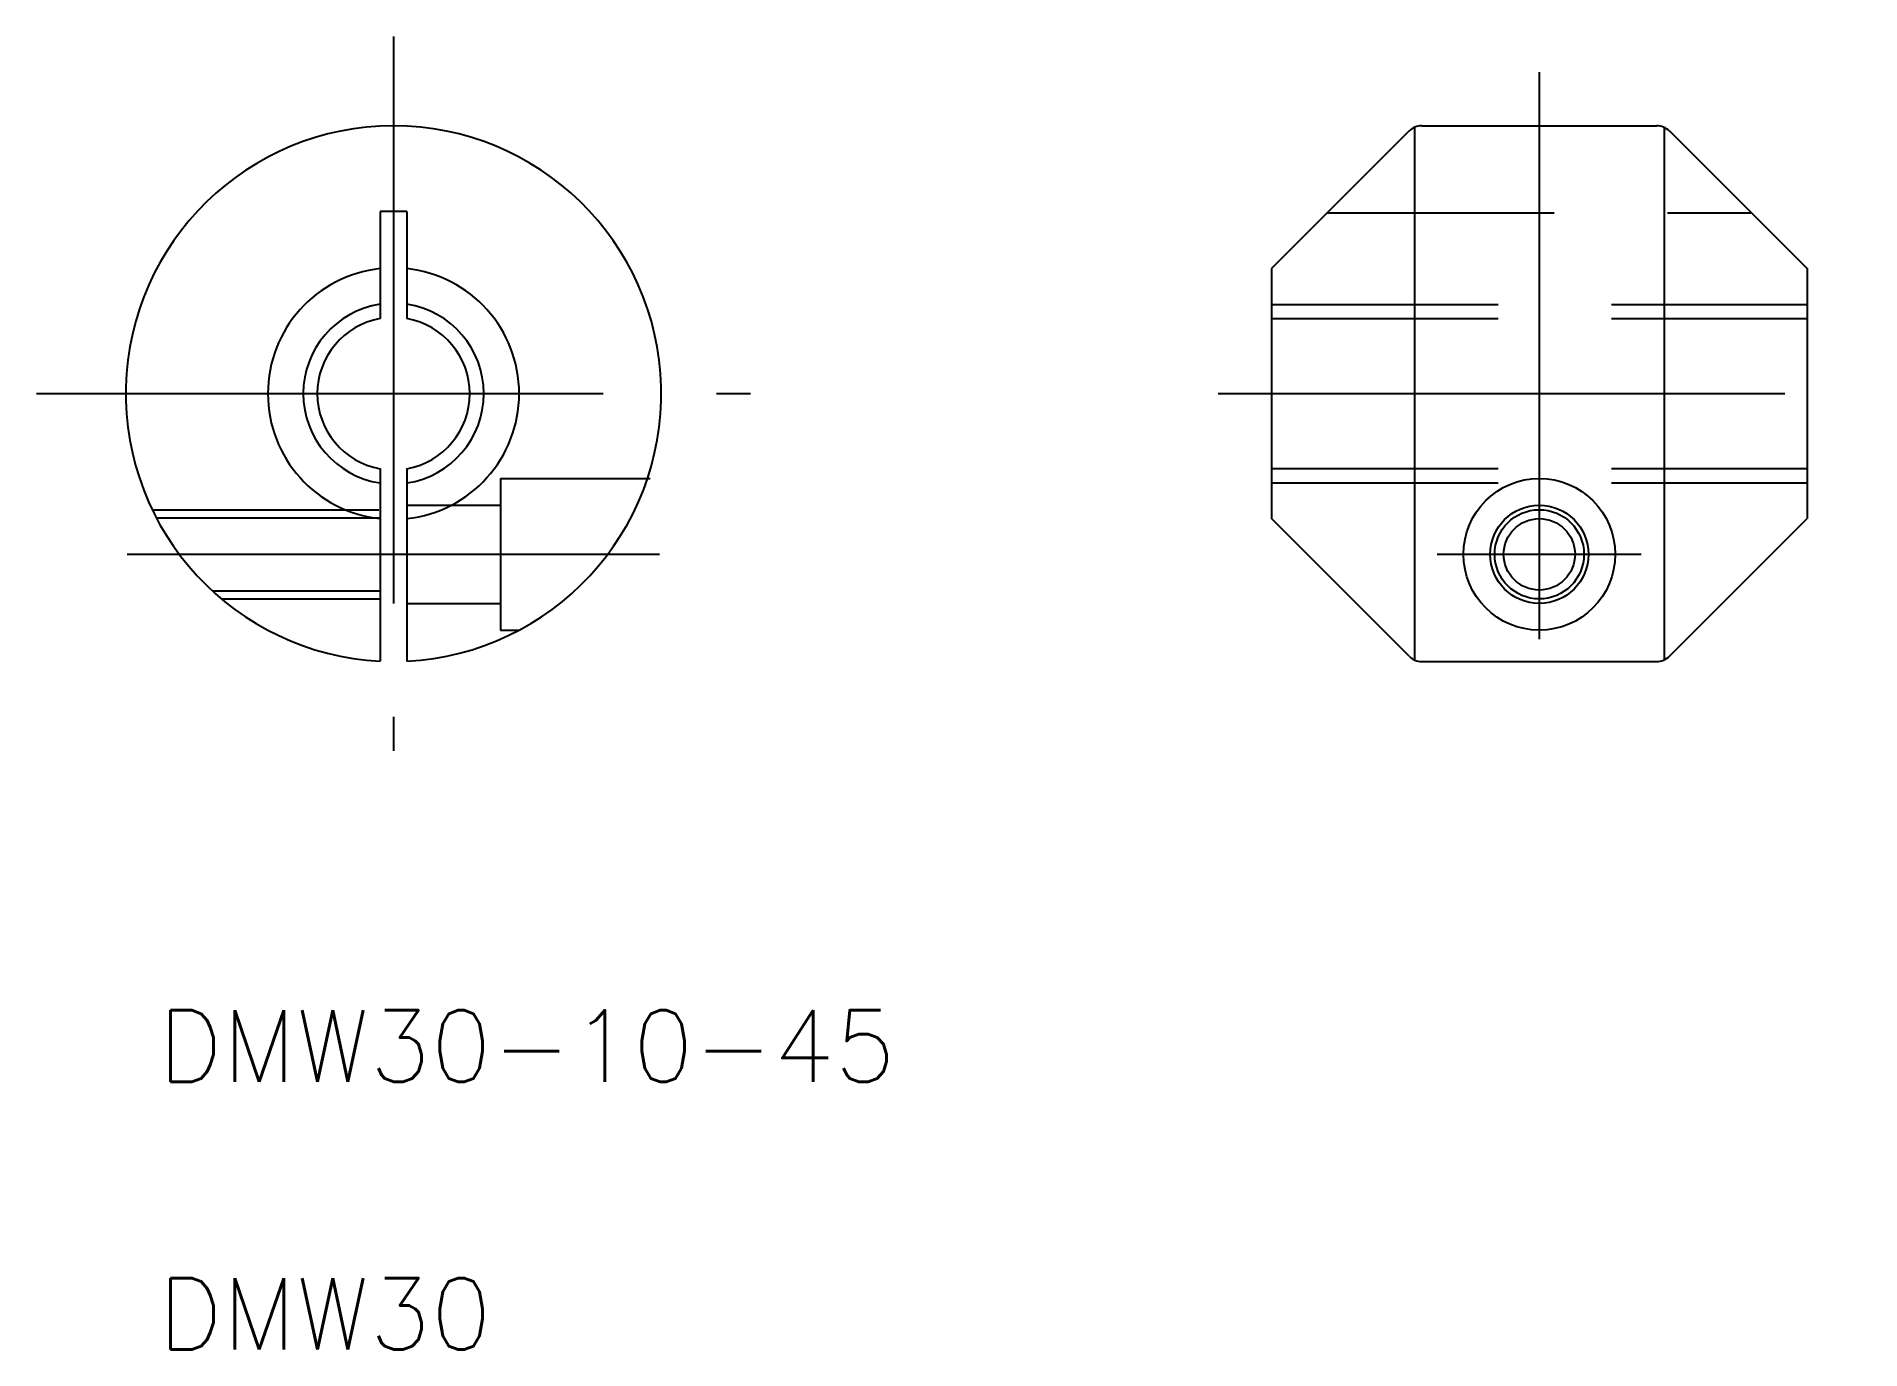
# Model space of a CAD drawing. Extents: x 59 to 161, y 71 to 144.
import ezdxf

# ---------------------------------------------------------------- set-up
doc = ezdxf.new("R2010")
doc.units = 0
doc.linetypes.add('CENTER', pattern=[50.8, 31.75, -6.35, 6.35, -6.35])
doc.linetypes.add('DASHED', pattern=[19.05, 12.7, -6.35])
doc.layers.get('0').update_dxf_attribs({"linetype": 'CONTINUOUS'})
doc.layers.add('CENTER', color=1, linetype='CENTER')
doc.styles.get("Standard").update_dxf_attribs({"font": 'txt.shx'})

msp = doc.modelspace()

# ---------------------------------------------------------------- linework, layer by layer
at = {"color": 7, "linetype": 'CONTINUOUS'}
for p, q in [((136.16, 139.05), (136.16, 109.23)), ((136.57, 139.14), (149.74, 139.14)), ((150.16, 139.05), (150.16, 109.23)), ((135.86, 138.85), (128.16, 131.14)), ((150.45, 138.85), (158.16, 131.14)), ((78.21, 134.34), (78.21, 128.34)), ((79.71, 134.34), (78.21, 134.34)), ((79.71, 134.34), (79.71, 128.34)), ((79.71, 131.27), (79.71, 131.27)), ((128.16, 131.14), (128.16, 117.14)), ((158.16, 131.14), (158.16, 117.14)), ((79.71, 130.27), (79.71, 130.27)), ((78.21, 119.94), (78.21, 109.16)), ((79.71, 119.94), (79.71, 109.16)), ((135.86, 109.44), (128.16, 117.14)), ((150.45, 109.44), (158.16, 117.14)), ((136.57, 109.14), (149.74, 109.14))]:
    msp.add_line(p, q, dxfattribs=at)
at = {"color": 3, "linetype": 'DASHED'}
for p, q in [((131.29, 134.27), (155.02, 134.27)), ((128.16, 129.14), (158.16, 129.14)), ((128.16, 128.34), (158.16, 128.34)), ((128.16, 119.94), (158.16, 119.94)), ((84.96, 119.39), (93.34, 119.39)), ((84.96, 119.39), (84.96, 110.89)), ((128.16, 119.14), (158.16, 119.14)), ((65.44, 117.64), (78.21, 117.64)), ((79.71, 117.89), (84.96, 117.89)), ((65.66, 117.19), (78.21, 117.19)), ((68.81, 113.09), (78.21, 113.09)), ((69.32, 112.64), (78.21, 112.64)), ((79.71, 112.39), (84.96, 112.39)), ((84.96, 110.89), (85.99, 110.89))]:
    msp.add_line(p, q, dxfattribs=at)
at = {"color": 7, "linetype": 'CONTINUOUS'}
for radius in [4.25, 2.75, 2]:
    msp.add_circle((143.16, 115.14), radius, dxfattribs=at)
at = {"color": 3}
msp.add_circle((143.16, 115.14), 2.5, dxfattribs=at)
at = {"color": 7, "linetype": 'CONTINUOUS'}
for centre, radius, start, end in [((78.96, 124.14), 15, 272.866, 267.134), ((136.57, 138.14), 1, 90, 135), ((149.74, 138.14), 1, 45, 90), ((78.96, 124.14), 7.04, 96.1155, 263.8845), ((78.96, 124.14), 7.04, 276.1155, 83.8845), ((78.96, 124.14), 4.27, 100.1247, 259.8753), ((78.96, 124.14), 4.27, 280.1247, 79.8753), ((136.57, 110.14), 1, 225, 270), ((149.74, 110.14), 1, 270, 315)]:
    msp.add_arc(centre, radius, start, end, dxfattribs=at)
at = {"color": 3, "linetype": 'CONTINUOUS'}
for start, end in [(98.5308, 261.4692), (278.5308, 81.4692)]:
    msp.add_arc((78.96, 124.14), 5.06, start, end, dxfattribs=at)
at = {"layer": 'CENTER', "color": 1, "linetype": 'CENTER'}
for p, q in [((78.96, 144.14), (78.96, 104.14)), ((143.16, 142.14), (143.16, 106.14)), ((58.96, 124.14), (98.96, 124.14)), ((125.16, 124.14), (161.16, 124.14)), ((64.04, 115.14), (93.87, 115.14)), ((137.44, 115.14), (148.87, 115.14))]:
    msp.add_line(p, q, dxfattribs=at)

# ---------------------------------------------------------------- texts
at = {"color": 7, "linetype": 'CONTINUOUS'}
for s, p in [('DMW30-10-45', (65.78, 85.6)), ('DMW30', (65.78, 70.6))]:
    msp.add_text(s, height=4, dxfattribs=at).set_placement(p)

doc.saveas('drawing.dxf')
